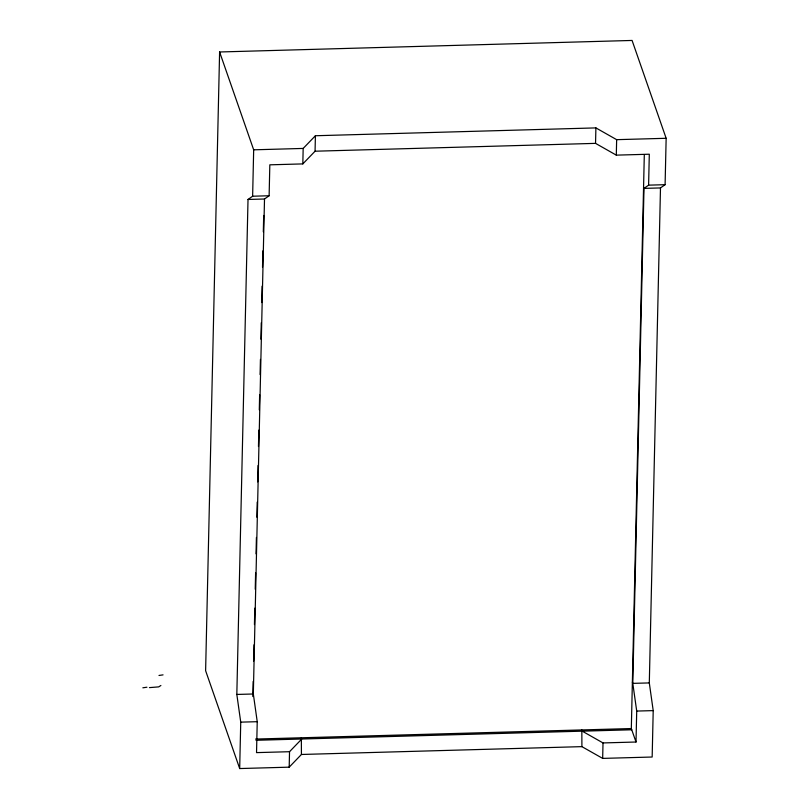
<?xml version="1.0" encoding="UTF-8"?>
<svg xmlns="http://www.w3.org/2000/svg" width="809" height="809" viewBox="0 0 809 809"><rect width="100%" height="100%" fill="white"/><g stroke="black" fill="none" stroke-linecap="round" stroke-linejoin="round"><path stroke-width="1.21" d="M643.57 187.162L643.994 188.386L660.488 187.931L665.099 184.685L666.151 138.288L632.082 40.45L219.603 51.978L205.617 670.712L239.686 768.55L289.187 767.165L301.423 754.473L301.353 737.788M239.686 768.55L240.738 722.144L236.825 694.446L248.019 199.459L252.63 196.223L269.124 195.758L269.822 164.824L302.819 163.903L315.065 151.212L315.409 135.74L595.899 127.903L616.65 139.664L666.151 138.288M252.63 196.223L253.672 149.817L219.603 51.978M252.812 696.529L253.156 681.4M253.611 661.196L253.986 644.783M254.441 624.578L254.815 608.166M255.239 589.225L255.614 572.802M256.038 553.862L256.413 537.449M256.868 517.244L257.211 502.096M257.666 481.891L258.041 465.478M258.465 446.528L258.84 430.115M259.295 409.91L259.638 394.762M260.094 374.557L260.437 359.408M260.892 339.204L261.267 322.781M261.722 302.586L262.096 286.164M262.521 267.223L262.895 250.81M263.319 231.87L263.694 215.457M269.124 195.758L264.513 199.004L253.328 693.991L257.232 721.689L256.534 752.623L289.531 751.703L301.777 739.011M289.187 767.165L289.531 751.703M302.819 163.903L303.173 148.431L315.409 135.74M660.488 187.931L649.303 682.917L653.207 710.615L652.165 757.022L602.665 758.397L581.904 746.636L581.833 729.94M582.258 731.164L603.018 742.935L636.016 742.015L636.713 711.071L632.8 683.372L643.994 188.386L648.606 185.15L649.303 154.216L616.306 155.136L595.545 143.365L595.899 127.903M602.665 758.397L603.018 742.935M616.306 155.136L616.65 139.664M636.016 742.015L631.323 728.555L644.308 154.559M160.89 685.486L158.716 686.881L149.453 687.62M158.979 675.454L163.054 674.868M142.849 687.802L146.935 687.215M253.672 149.817L303.173 148.431M315.065 151.212L595.545 143.365M648.606 185.15L665.099 184.685M248.019 199.459L264.513 199.004M236.825 694.446L253.328 693.991L252.904 692.767M649.303 682.917L632.8 683.372L632.375 682.149M240.738 722.144L257.232 721.689M636.713 711.071L653.207 710.615M255.563 739.062L631.323 728.555M255.988 740.286L631.758 729.779M301.423 754.473L581.904 746.636"/></g></svg>
